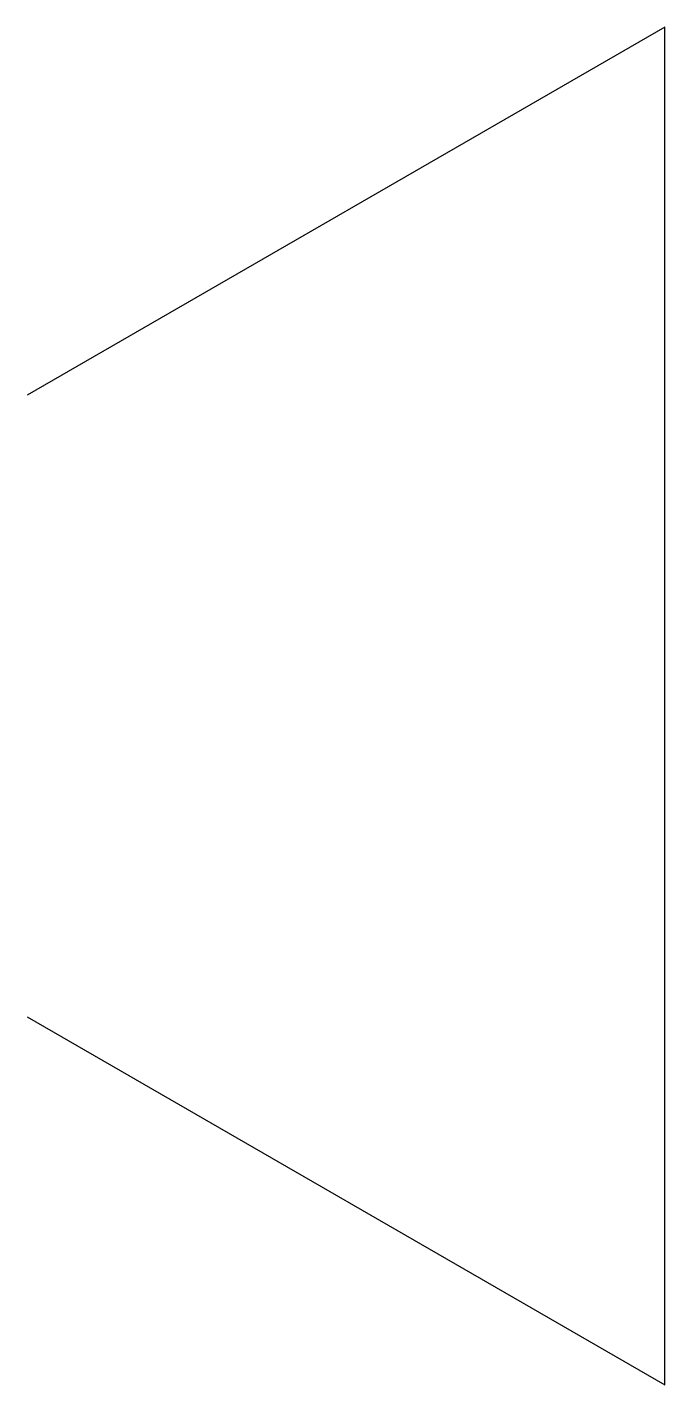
# Model space of a CAD drawing. Header units: millimetres. Extents: x 2.43 to 3.66, y -1.31 to 1.31.
import ezdxf

# ---------------------------------------------------------------- set-up
doc = ezdxf.new("R2010")
doc.units = ezdxf.units.MM

msp = doc.modelspace()

# ---------------------------------------------------------------- linework, layer by layer
at = {"transparency": 33554687}
msp.add_lwpolyline([(2.427, -0.5998), (3.6574, -1.3102), (3.6574, 1.3102), (2.427, 0.5998)], dxfattribs=at)

doc.saveas('drawing.dxf')
